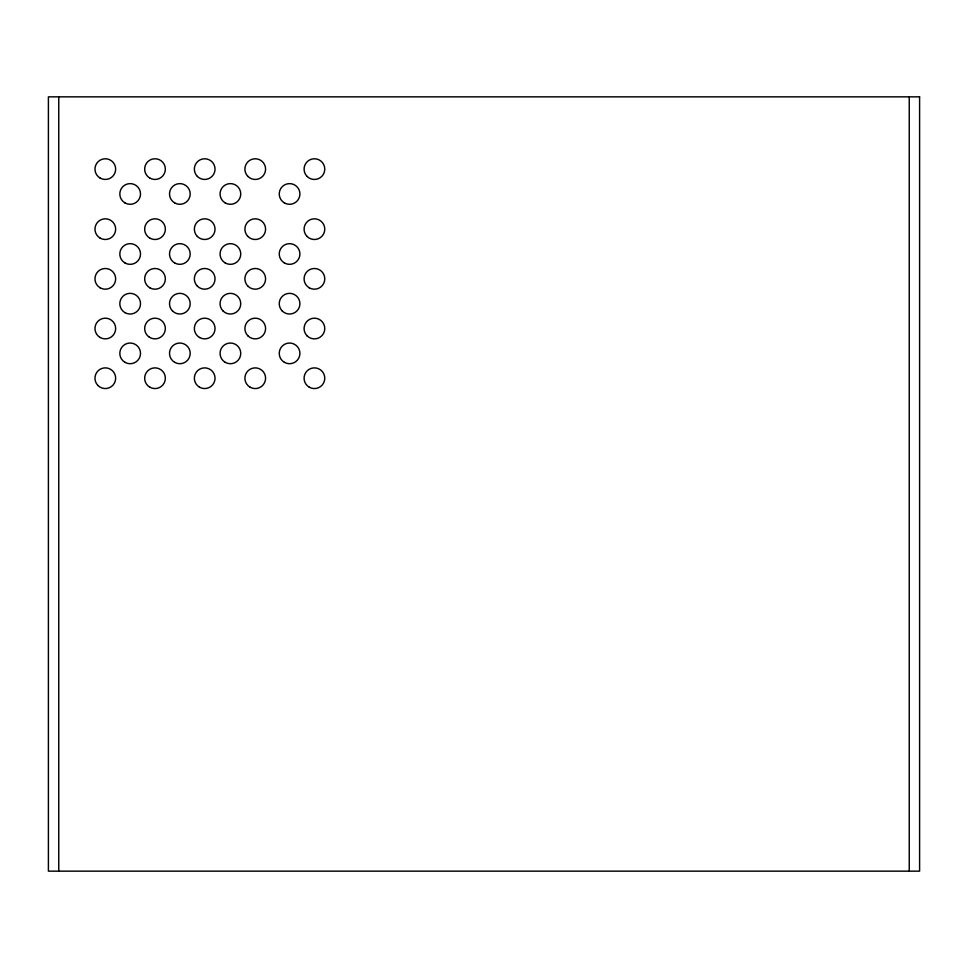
<?xml version="1.0" encoding="UTF-8"?>
<svg xmlns="http://www.w3.org/2000/svg" width="968" height="968" viewBox="0 0 968 968"><rect width="100%" height="100%" fill="white"/><g stroke="black" fill="none" stroke-linecap="round" stroke-linejoin="round"><path stroke-width="1.45" d="M909.242 96.848L909.242 871.152M58.758 96.848L58.758 871.152M919.6 96.848L48.4 96.848L48.4 871.152L919.6 871.152L919.6 96.848M97.998 385.542A10.358 10.358 0 0 0 115.313 380.896A10.358 10.358 0 0 0 102.632 368.215A10.358 10.358 0 0 0 97.998 385.542M100.14 337.493A10.358 10.358 0 0 0 115.664 328.527A10.358 10.358 0 0 0 100.14 319.561A10.358 10.358 0 0 0 100.14 337.493M100.14 287.811A10.358 10.358 0 0 0 115.664 278.844A10.358 10.358 0 0 0 100.14 269.878A10.358 10.358 0 0 0 100.14 287.811M100.14 238.116A10.358 10.358 0 0 0 115.664 229.15A10.358 10.358 0 0 0 100.14 220.184A10.358 10.358 0 0 0 100.14 238.116M149.822 387.188A10.358 10.358 0 0 0 165.359 378.222A10.358 10.358 0 0 0 149.822 369.256A10.358 10.358 0 0 0 149.822 387.188M149.338 337.191A10.358 10.358 0 0 0 165.334 329.108A10.358 10.358 0 0 0 150.33 319.295A10.358 10.358 0 0 0 149.338 337.191M149.822 287.811A10.358 10.358 0 0 0 165.359 278.844A10.358 10.358 0 0 0 149.822 269.878A10.358 10.358 0 0 0 149.822 287.811M149.822 238.116A10.358 10.358 0 0 0 165.359 229.15A10.358 10.358 0 0 0 149.822 220.184A10.358 10.358 0 0 0 149.822 238.116M199.517 387.188A10.358 10.358 0 0 0 215.041 378.222A10.358 10.358 0 0 0 199.517 369.256A10.358 10.358 0 0 0 199.517 387.188M199.517 337.493A10.358 10.358 0 0 0 215.041 328.527A10.358 10.358 0 0 0 199.517 319.561A10.358 10.358 0 0 0 199.517 337.493M197.375 286.165A10.358 10.358 0 0 0 214.69 281.519A10.358 10.358 0 0 0 202.009 268.838A10.358 10.358 0 0 0 197.375 286.165M197.375 236.47A10.358 10.358 0 0 0 214.69 231.836A10.358 10.358 0 0 0 202.009 219.155A10.358 10.358 0 0 0 197.375 236.47M124.981 362.334A10.358 10.358 0 0 0 140.517 353.368A10.358 10.358 0 0 0 124.981 344.414A10.358 10.358 0 0 0 124.981 362.334M174.676 362.334A10.358 10.358 0 0 0 190.2 353.368A10.358 10.358 0 0 0 174.676 344.414A10.358 10.358 0 0 0 174.676 362.334M124.981 312.652A10.358 10.358 0 0 0 140.517 303.686A10.358 10.358 0 0 0 124.981 294.72A10.358 10.358 0 0 0 124.981 312.652M172.534 311.006A10.358 10.358 0 0 0 189.849 306.36A10.358 10.358 0 0 0 177.168 293.691A10.358 10.358 0 0 0 172.534 311.006M124.981 262.957A10.358 10.358 0 0 0 140.517 254.003A10.358 10.358 0 0 0 124.981 245.037A10.358 10.358 0 0 0 124.981 262.957M174.676 262.957A10.358 10.358 0 0 0 190.2 254.003A10.358 10.358 0 0 0 174.676 245.037A10.358 10.358 0 0 0 174.676 262.957M100.14 178.076A10.358 10.358 0 0 0 115.664 169.11A10.358 10.358 0 0 0 100.14 160.143A10.358 10.358 0 0 0 100.14 178.076M149.822 178.076A10.358 10.358 0 0 0 165.359 169.11A10.358 10.358 0 0 0 149.822 160.143A10.358 10.358 0 0 0 149.822 178.076M197.375 176.43A10.358 10.358 0 0 0 214.69 171.796A10.358 10.358 0 0 0 202.009 159.115A10.358 10.358 0 0 0 197.375 176.43M124.981 202.917A10.358 10.358 0 0 0 140.517 193.963A10.358 10.358 0 0 0 124.981 184.997A10.358 10.358 0 0 0 124.981 202.917M174.676 202.917A10.358 10.358 0 0 0 190.2 193.963A10.358 10.358 0 0 0 174.676 184.997A10.358 10.358 0 0 0 174.676 202.917M250.071 387.188A10.358 10.358 0 0 0 265.595 378.222A10.358 10.358 0 0 0 250.071 369.256A10.358 10.358 0 0 0 250.071 387.188M247.917 335.848A10.358 10.358 0 0 0 265.244 331.213A10.358 10.358 0 0 0 252.563 318.532A10.358 10.358 0 0 0 247.917 335.848M247.917 286.165A10.358 10.358 0 0 0 265.244 281.519A10.358 10.358 0 0 0 252.563 268.838A10.358 10.358 0 0 0 247.917 286.165M247.917 236.47A10.358 10.358 0 0 0 265.244 231.836A10.358 10.358 0 0 0 252.563 219.155A10.358 10.358 0 0 0 247.917 236.47M225.217 362.334A10.358 10.358 0 0 0 240.754 353.368A10.358 10.358 0 0 0 225.217 344.414A10.358 10.358 0 0 0 225.217 362.334M223.076 311.006A10.358 10.358 0 0 0 240.391 306.36A10.358 10.358 0 0 0 227.722 293.691A10.358 10.358 0 0 0 223.076 311.006M225.217 262.957A10.358 10.358 0 0 0 240.754 254.003A10.358 10.358 0 0 0 225.217 245.037A10.358 10.358 0 0 0 225.217 262.957M247.917 176.43A10.358 10.358 0 0 0 265.244 171.796A10.358 10.358 0 0 0 252.563 159.115A10.358 10.358 0 0 0 247.917 176.43M225.217 202.917A10.358 10.358 0 0 0 240.754 193.963A10.358 10.358 0 0 0 225.217 184.997A10.358 10.358 0 0 0 225.217 202.917M309.24 387.188A10.358 10.358 0 0 0 324.776 378.222A10.358 10.358 0 0 0 309.24 369.256A10.358 10.358 0 0 0 309.24 387.188M307.098 335.848A10.358 10.358 0 0 0 324.425 331.213A10.358 10.358 0 0 0 311.744 318.532A10.358 10.358 0 0 0 307.098 335.848M309.24 287.811A10.358 10.358 0 0 0 324.776 278.844A10.358 10.358 0 0 0 309.24 269.878A10.358 10.358 0 0 0 309.24 287.811M307.098 236.47A10.358 10.358 0 0 0 324.425 231.836A10.358 10.358 0 0 0 311.744 219.155A10.358 10.358 0 0 0 307.098 236.47M284.398 362.334A10.358 10.358 0 0 0 299.923 353.368A10.358 10.358 0 0 0 284.398 344.414A10.358 10.358 0 0 0 284.398 362.334M282.257 311.006A10.358 10.358 0 0 0 299.572 306.36A10.358 10.358 0 0 0 286.903 293.691A10.358 10.358 0 0 0 282.257 311.006M284.398 262.957A10.358 10.358 0 0 0 299.923 254.003A10.358 10.358 0 0 0 284.398 245.037A10.358 10.358 0 0 0 284.398 262.957M307.098 176.43A10.358 10.358 0 0 0 324.425 171.796A10.358 10.358 0 0 0 311.744 159.115A10.358 10.358 0 0 0 307.098 176.43M284.398 202.917A10.358 10.358 0 0 0 299.923 193.963A10.358 10.358 0 0 0 284.398 184.997A10.358 10.358 0 0 0 284.398 202.917"/></g></svg>
